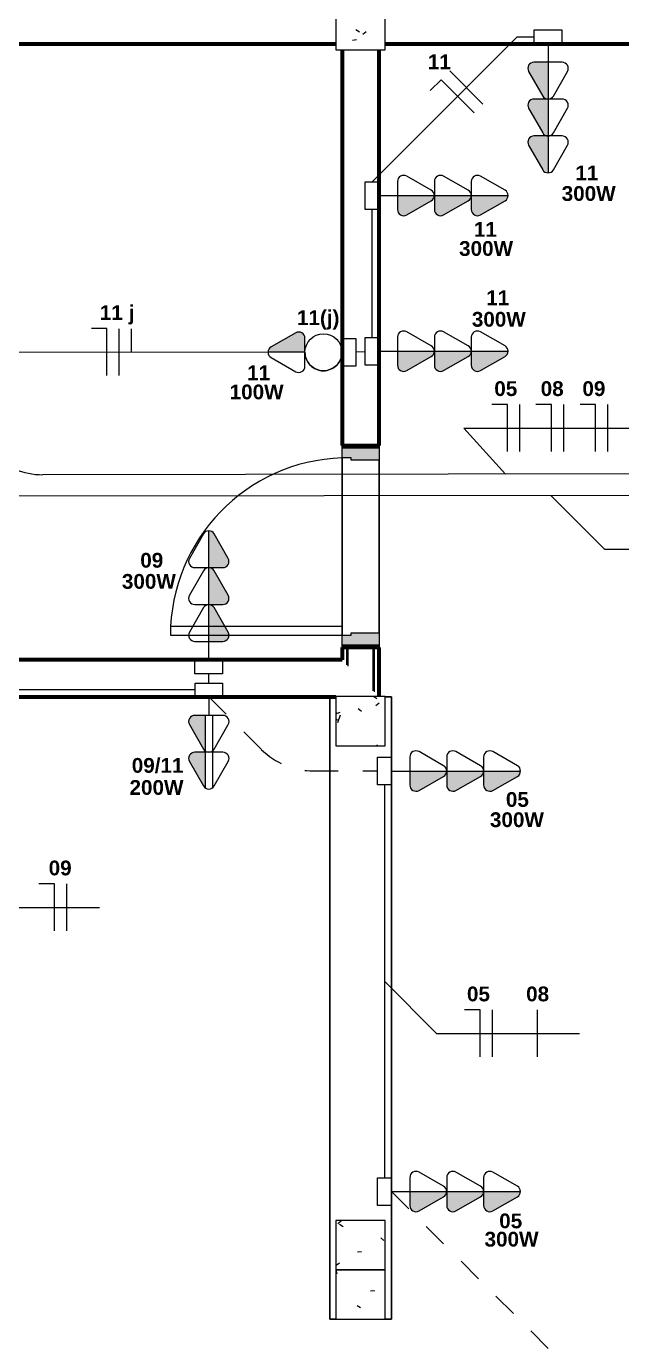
# Model space of a CAD drawing. Extents: x 1450 to 1868, y 82 to 351.
# Drawn here: x 1632.7 to 1635.12, y 228.74 to 234.09 of the extents above; entities that cross this region are included whole.
import ezdxf
from ezdxf.enums import TextEntityAlignment as Align

# ---------------------------------------------------------------- set-up
doc = ezdxf.new("R2010")
doc.units = 0
doc.header["$LTSCALE"] = 0.5
doc.linetypes.add('ELETRODUTO_PISO', pattern=[0.55, 0.4, -0.15])
doc.linetypes.add('ELETRODUTO_TETO', pattern=[1000, 1000, 0])
doc.layers.get('0').update_dxf_attribs({"linetype": 'CONTINUOUS'})
for name, color, linetype, lineweight in [('A-DOOR', 31, 'CONTINUOUS', 25), ('A-DOOR-FRAM', 31, 'CONTINUOUS', 9), ('A-WALL', 113, 'CONTINUOUS', 30), ('S-COLS', 52, 'CONTINUOUS', 9)]:
    doc.layers.add(name, color=color, linetype=linetype, lineweight=lineweight)
for name, color, linetype in [('ELETRODUTO', 7, 'CONTINUOUS'), ('ELETRODUTO-PISO', 3, 'CONTINUOUS'), ('ELETRODUTO_TETO', 2, 'CONTINUOUS'), ('FIACAO', 7, 'CONTINUOUS'), ('INDICACAO_CIRCUITO', 2, 'CONTINUOUS'), ('INDICACAO_INTERRUPTOR_FIA', 2, 'CONTINUOUS'), ('INDICACAO_POTENCIA', 1, 'CONTINUOUS'), ('INTERRUPTORES', 1, 'CONTINUOUS'), ('LINHA_DE_CHAMADA', 7, 'CONTINUOUS'), ('TOMADAS ABNT', 10, 'CONTINUOUS'), ('X_LIGACAO_VIRTUAL_OBJ', 7, 'CONTINUOUS')]:
    doc.layers.add(name, color=color, linetype=linetype)
doc.styles.add('Arial', font='arialbd.ttf', dxfattribs={"height": 100})

# ---------------------------------------------------------------- blocks, each defined once
blk = doc.blocks.new('*U1322', base_point=(608.67, 153.293))
for p, q in [((608.67, 153.483), (608.544, 153.483)), ((608.67, 153.103), (608.67, 153.483))]:
    blk.add_line(p, q)
blk = doc.blocks.new('*U1323', base_point=(576.818, 148.746))
blk.add_line((576.818, 148.556), (576.818, 148.936))
blk = doc.blocks.new('*U1343', base_point=(1465.5112, 153.689))
at = {"xscale": 0.5, "yscale": 0.5, "zscale": 0.5}
for name, p in [('*U1322', (1465.5179, 153.689)), ('*U1323', (1465.5679, 153.689))]:
    blk.add_blockref(name, p, dxfattribs=at)
blk = doc.blocks.new('*U1438', base_point=(1464.8537, 155.0532))
at = {"xscale": 0.5, "yscale": 0.5, "zscale": 0.5}
for name, p in [('*U1322', (1464.8287, 155.0532)), ('*U1323', (1464.8787, 155.0532))]:
    blk.add_blockref(name, p, dxfattribs=at)
blk = doc.blocks.new('*U1435', base_point=(1465.1604, 151.233))
at = {"xscale": 0.5, "yscale": 0.5, "zscale": 0.5}
blk.add_blockref('*U1323', (1465.1604, 151.233), dxfattribs=at)
blk = doc.blocks.new('*U1434', base_point=(1464.9204, 151.233))
at = {"xscale": 0.5, "yscale": 0.5, "zscale": 0.5}
for name, p in [('*U1322', (1464.9271, 151.233)), ('*U1323', (1464.9771, 151.233))]:
    blk.add_blockref(name, p, dxfattribs=at)
blk = doc.blocks.new('*U1380', base_point=(1463.2948, 151.7441))
at = {"xscale": 0.5, "yscale": 0.5, "zscale": 0.5}
for name, p in [('*U1322', (1463.3014, 151.7441)), ('*U1323', (1463.3514, 151.7441))]:
    blk.add_blockref(name, p, dxfattribs=at)
blk = doc.blocks.new('*U1331', base_point=(665.55, 144.199))
blk.add_line((665.55, 144.199), (665.55, 144.389))
blk = doc.blocks.new('*U1365', base_point=(1463.4637, 153.9974))
at = {"xscale": 0.5000000000000001, "yscale": 0.5000000000000001, "zscale": 0.5000000000000001}
for name, p in [('*U1322', (1463.4137, 153.9974)), ('*U1323', (1463.4637, 153.9974)), ('*U1331', (1463.5137, 153.9974))]:
    blk.add_blockref(name, p, dxfattribs=at)
blk = doc.blocks.new('*U1342', base_point=(1465.0312, 153.689))
at = {"xscale": 0.5, "yscale": 0.5, "zscale": 0.5}
for name, p in [('*U1322', (1465.0379, 153.689)), ('*U1323', (1465.0879, 153.689))]:
    blk.add_blockref(name, p, dxfattribs=at)
blk = doc.blocks.new('*U1319', base_point=(1463.8268, 152.6544))
at = {"linetype": 'ByBlock'}
blk.add_lwpolyline([(1463.8268, 152.6544), (1463.8267, 152.6923)], dxfattribs=at)
blk = doc.blocks.new('*U786', base_point=(-33326.39, 35624.96))
at = {"linetype": 'ByBlock'}
blk.add_lwpolyline([(-33326.39, 35624.96), (-33267.6, 35683.75), (-33260.63, 35683.75)], dxfattribs=at)
blk = doc.blocks.new('*U769', base_point=(-33333.02, 35555.91))
at = {"linetype": 'ByBlock'}
blk.add_lwpolyline([(-33333.02, 35555.91), (-33329.2, 35556.01)], dxfattribs=at)
blk = doc.blocks.new('*U768', base_point=(-33509.25, 35555.93))
at = {"linetype": 'ByBlock'}
blk.add_lwpolyline([(-33509.25, 35555.93), (-33368.59, 35555.78)], dxfattribs=at)
blk = doc.blocks.new('*U767', base_point=(-33353.63, 35555.76))
at = {"linetype": 'ByBlock'}
blk.add_arc((-33346.13, 35555.76), 7.5, 359.9999999999515, 0, dxfattribs=at)
blk = doc.blocks.new('*U761', base_point=(-33475.09, 35665.19))
blk.add_lwpolyline([(-33475.09, 35670.8), (-33475.09, 35659.59), (-33480.69, 35659.59), (-33480.69, 35670.8)], close=True)
blk.add_circle((-33467.59, 35665.19), 7.5)
blk = doc.blocks.new('*U762', base_point=(-33475.09, 35665.19))
blk.add_hatch(color=256).paths.add_polyline_path([(-33461.38, 35663.02, 0.269143), (-33460.13, 35665.19), (-33475.09, 35665.19), (-33475.09, 35659.5, 0.575867), (-33471.35, 35657.33)])
for p, q in [((-33461.38, 35667.36), (-33471.35, 35673.06)), ((-33475.09, 35670.89), (-33475.09, 35665.19)), ((-33475.09, 35665.19), (-33475.09, 35659.5)), ((-33475.09, 35665.19), (-33460.13, 35665.19)), ((-33471.35, 35657.33), (-33461.38, 35663.02))]:
    blk.add_line(p, q)
for centre, start, end in [((-33472.59, 35670.89), 60.2551, 180), ((-33462.63, 35665.19), 299.7449, 60.2551), ((-33472.59, 35659.5), 180, 299.7449)]:
    blk.add_arc(centre, 2.5, start, end)
blk = doc.blocks.new('*U763', base_point=(-33353.58, 35808.49))
at = {"linetype": 'ByBlock'}
blk.add_lwpolyline([(-33353.58, 35808.49), (-33353.57, 35808.49)], dxfattribs=at)
blk = doc.blocks.new('*U766', base_point=(-33353.58, 35808.49))
at = {"linetype": 'ByBlock'}
blk.add_arc((-33346.08, 35808.49), 7.5, 180, 360, dxfattribs=at)
blk = doc.blocks.new('*U689', base_point=(-33318.58, 35215.24))
at = {"linetype": 'ByBlock'}
blk.add_lwpolyline([(-33318.58, 35215.24), (-33187.58, 35084.23, -0.198912), (-33178.79, 35063.02), (-33178.79, 34905.94)], format="xyb", dxfattribs=at)
blk = doc.blocks.new('*U688', base_point=(-33321.39, 35380.25))
at = {"linetype": 'ByBlock'}
blk.add_lwpolyline([(-33321.39, 35380.25), (-33321.39, 35220.84)], dxfattribs=at)
blk = doc.blocks.new('*U687', base_point=(-33392.61, 35415.94))
at = {"linetype": 'ByBlock'}
blk.add_lwpolyline([(-33392.61, 35415.94), (-33371.31, 35394.64, 0.198912), (-33350.09, 35385.86), (-33324.19, 35385.86)], format="xyb", dxfattribs=at)
blk = doc.blocks.new('*U496', base_point=(-32174.64, 36928.82))
at = {"linetype": 'ByBlock'}
blk.add_lwpolyline([(-32174.64, 36928.82), (-32174.57, 36980.8)], dxfattribs=at)
blk = doc.blocks.new('*U486', base_point=(-32246.63, 36785.88))
at = {"linetype": 'ByBlock'}
blk.add_lwpolyline([(-32246.63, 36785.88), (-32353.69, 36786.01)], dxfattribs=at)
blk = doc.blocks.new('*U485', base_point=(-31811.79, 36960.69))
at = {"linetype": 'ByBlock'}
blk.add_lwpolyline([(-31811.79, 36960.69), (-31840.2, 36960.69, 0.198912), (-31861.42, 36951.91), (-31940, 36873.32, -0.198924), (-31961.22, 36864.54), (-32534.45, 36864.56)], format="xyb", dxfattribs=at)
blk = doc.blocks.new('*U480', base_point=(-31811.78, 36972.05))
at = {"linetype": 'ByBlock'}
blk.add_lwpolyline([(-31811.78, 36972.05), (-31847.16, 36972.05, 0.198945), (-31868.38, 36963.26), (-31949.55, 36882.07, -0.198945), (-31970.77, 36873.28), (-32308.21, 36873.28, -0.19923), (-32329.44, 36882.09), (-32361.29, 36914.02)], format="xyb", dxfattribs=at)
blk = doc.blocks.new('Cozinha')
at = {"layer": 'A-WALL', "lineweight": 70}
for p, q in [((20, -312.5), (385, -312.5)), ((387.5, -315), (387.5, -475.5)), ((402.5, -475.5), (402.5, -315)), ((405, -312.5), (505.5, -312.5)), ((387.5, -475.5), (402.5, -475.5)), ((387.5, -557.5), (387.5, -562.5)), ((402.5, -557.5), (387.5, -557.5)), ((402.5, -577.4), (402.5, -557.5)), ((387.5, -562.5), (17.5, -562.5)), ((20, -577.5), (385, -577.5))]:
    blk.add_line(p, q, dxfattribs=at)
at = {"layer": 'A-WALL'}
for p, q in [((387.5, -476.5), (387.5, -475.5)), ((402.5, -475.5), (402.5, -476.5)), ((387.5, -552.5), (387.5, -480.5)), ((402.5, -481.5), (402.5, -551.5)), ((387.5, -557.5), (387.5, -556.5)), ((402.5, -556.5), (402.5, -557.5)), ((382.5, -830), (382.5, -577.5)), ((407.5, -577.5), (405, -577.5)), ((407.5, -577.5), (407.5, -830)), ((385, -830), (382.5, -830)), ((407.5, -830), (405, -830))]:
    blk.add_line(p, q, dxfattribs=at)
at = {"layer": 'A-WALL', "lineweight": 9}
for p, q in [((387.6, -562.6), (387.6, -557.5)), ((389.5, -564.5), (389.5, -557.5)), ((390, -565), (390, -557.5)), ((400, -557.5), (400, -575)), ((400.5, -557.5), (400.5, -575.5)), ((402.4, -557.5), (402.4, -577.4)), ((402.5, -575.5), (402.4, -575.5))]:
    blk.add_line(p, q, dxfattribs=at)
blk = doc.blocks.new('*U308', base_point=(-46730.61, 15608.2))
h = blk.add_hatch(color=256)
h.dxf.hatch_style = 1
h.paths.add_polyline_path([(-46723.11, 15606.7), (-46723.11, 15602.51, 0.57586), (-46719.37, 15600.34), (-46709.41, 15606.03, 0.102393), (-46708.65, 15606.7)])
h.paths.add_polyline_path([(-46694.45, 15606.03, 0.102393), (-46693.69, 15606.7), (-46708.15, 15606.7), (-46708.15, 15602.51, 0.575872), (-46704.41, 15600.34)])
for p, q in [((-46723.11, 15613.9), (-46723.11, 15608.2)), ((-46709.41, 15610.37), (-46719.37, 15616.07)), ((-46708.15, 15613.9), (-46708.15, 15608.2)), ((-46694.45, 15610.37), (-46704.41, 15616.07)), ((-46730.61, 15608.2), (-46723.11, 15608.2)), ((-46723.11, 15609.7), (-46708.65, 15609.7)), ((-46723.11, 15608.2), (-46723.11, 15602.51)), ((-46708.15, 15609.7), (-46693.69, 15609.7)), ((-46708.15, 15608.2), (-46708.15, 15602.51)), ((-46723.11, 15606.7), (-46708.65, 15606.7)), ((-46719.37, 15600.34), (-46709.41, 15606.03)), ((-46708.15, 15606.7), (-46693.69, 15606.7)), ((-46704.41, 15600.34), (-46694.45, 15606.03))]:
    blk.add_line(p, q)
blk.add_lwpolyline([(-46730.61, 15613.81), (-46730.61, 15602.6), (-46736.21, 15602.6), (-46736.21, 15613.81)], close=True)
for centre, start, end in [((-46720.61, 15613.9), 60.2551, 180), ((-46705.65, 15613.9), 60.2551, 180), ((-46710.65, 15608.2), 299.7449, 60.2551), ((-46695.69, 15608.2), 299.7449, 60.2551), ((-46720.61, 15602.51), 180, 299.7449), ((-46705.65, 15602.51), 180, 299.7449)]:
    blk.add_arc(centre, 2.5, start, end)
blk = doc.blocks.new('*U248', base_point=(-47079.78, 14853.77))
for points in [[(-47077.6, 14904.89, 0.269143), (-47079.78, 14906.15), (-47079.78, 14891.19), (-47074.08, 14891.19, 0.575867), (-47071.91, 14894.93)], [(-47077.6, 14889.93, 0.269143), (-47079.78, 14891.19), (-47079.78, 14876.23), (-47074.08, 14876.23, 0.575867), (-47071.91, 14879.97)], [(-47077.6, 14874.97, 0.269143), (-47079.78, 14876.23), (-47079.78, 14861.27), (-47074.08, 14861.27, 0.575867), (-47071.91, 14865.01)]]:
    blk.add_hatch(color=256).paths.add_polyline_path(points)
for p, q in [((-47081.95, 14904.89), (-47087.64, 14894.93)), ((-47079.78, 14891.19), (-47079.78, 14906.15)), ((-47071.91, 14894.93), (-47077.6, 14904.89)), ((-47085.47, 14891.19), (-47079.78, 14891.19)), ((-47079.78, 14876.23), (-47079.78, 14891.19)), ((-47079.78, 14891.19), (-47074.08, 14891.19)), ((-47081.95, 14889.93), (-47087.64, 14879.97)), ((-47071.91, 14879.97), (-47077.6, 14889.93)), ((-47081.95, 14874.97), (-47087.64, 14865.01)), ((-47085.47, 14876.23), (-47079.78, 14876.23)), ((-47079.78, 14861.27), (-47079.78, 14876.23)), ((-47079.78, 14876.23), (-47074.08, 14876.23)), ((-47071.91, 14865.01), (-47077.6, 14874.97)), ((-47085.47, 14861.27), (-47079.78, 14861.27)), ((-47079.78, 14853.77), (-47079.78, 14861.27)), ((-47079.78, 14861.27), (-47074.08, 14861.27))]:
    blk.add_line(p, q)
blk.add_lwpolyline([(-47085.38, 14853.77), (-47074.17, 14853.77), (-47074.17, 14848.17), (-47085.38, 14848.17)], close=True)
for centre, start, end in [((-47079.78, 14903.65), 29.7449, 150.2551), ((-47085.47, 14893.69), 150.2551, 270), ((-47079.78, 14888.69), 29.7449, 150.2551), ((-47074.08, 14893.69), 270, 29.7449), ((-47085.47, 14878.73), 150.2551, 270), ((-47079.78, 14873.73), 29.7449, 150.2551), ((-47074.08, 14878.73), 270, 29.7449), ((-47085.47, 14863.77), 150.2551, 270), ((-47074.08, 14863.77), 270, 29.7449)]:
    blk.add_arc(centre, 2.5, start, end)
blk = doc.blocks.new('*U221', base_point=(-46983.5, 15398.14))
for points in [[(-46981.33, 15449.26, 0.269143), (-46983.5, 15450.52), (-46983.5, 15435.56), (-46977.81, 15435.56, 0.575867), (-46975.64, 15439.3)], [(-46981.33, 15434.3, 0.269143), (-46983.5, 15435.56), (-46983.5, 15420.6), (-46977.81, 15420.6, 0.575867), (-46975.64, 15424.34)], [(-46981.33, 15419.34, 0.269143), (-46983.5, 15420.6), (-46983.5, 15405.64), (-46977.81, 15405.64, 0.575867), (-46975.64, 15409.38)]]:
    blk.add_hatch(color=256).paths.add_polyline_path(points)
for p, q in [((-46985.67, 15449.26), (-46991.36, 15439.3)), ((-46983.5, 15435.56), (-46983.5, 15450.52)), ((-46975.64, 15439.3), (-46981.33, 15449.26)), ((-46985.67, 15434.3), (-46991.36, 15424.34)), ((-46989.19, 15435.56), (-46983.5, 15435.56)), ((-46983.5, 15420.6), (-46983.5, 15435.56)), ((-46983.5, 15435.56), (-46977.81, 15435.56)), ((-46975.64, 15424.34), (-46981.33, 15434.3)), ((-46989.19, 15420.6), (-46983.5, 15420.6)), ((-46983.5, 15405.64), (-46983.5, 15420.6)), ((-46983.5, 15420.6), (-46977.81, 15420.6)), ((-46985.67, 15419.34), (-46991.36, 15409.38)), ((-46975.64, 15409.38), (-46981.33, 15419.34)), ((-46989.19, 15405.64), (-46983.5, 15405.64)), ((-46983.5, 15398.14), (-46983.5, 15405.64)), ((-46983.5, 15405.64), (-46977.81, 15405.64))]:
    blk.add_line(p, q)
blk.add_lwpolyline([(-46989.1, 15398.14), (-46977.9, 15398.14), (-46977.9, 15392.54), (-46989.1, 15392.54)], close=True)
for centre, start, end in [((-46983.5, 15448.02), 29.7449, 150.2551), ((-46989.19, 15438.06), 150.2551, 270), ((-46977.81, 15438.06), 270, 29.7449), ((-46983.5, 15433.06), 29.7449, 150.2551), ((-46989.19, 15423.1), 150.2551, 270), ((-46983.5, 15418.1), 29.7449, 150.2551), ((-46977.81, 15423.1), 270, 29.7449), ((-46989.19, 15408.14), 150.2551, 270), ((-46977.81, 15408.14), 270, 29.7449)]:
    blk.add_arc(centre, 2.5, start, end)
blk = doc.blocks.new('*U195', base_point=(-46995.82, 15341.77))
for points in [[(-46993.65, 15392.9, 0.269143), (-46995.82, 15394.16), (-46995.82, 15379.2), (-46990.13, 15379.2, 0.575867), (-46987.96, 15382.94)], [(-46993.65, 15377.94, 0.269143), (-46995.82, 15379.2), (-46995.82, 15364.24), (-46990.13, 15364.24, 0.575867), (-46987.96, 15367.98)], [(-46993.65, 15362.98, 0.269143), (-46995.82, 15364.24), (-46995.82, 15349.27), (-46990.13, 15349.27, 0.575867), (-46987.96, 15353.01)]]:
    blk.add_hatch(color=256).paths.add_polyline_path(points)
for p, q in [((-46995.82, 15379.2), (-46995.82, 15394.16)), ((-46997.99, 15392.9), (-47003.68, 15382.94)), ((-46987.96, 15382.94), (-46993.65, 15392.9)), ((-46997.99, 15377.94), (-47003.68, 15367.98)), ((-47001.51, 15379.2), (-46995.82, 15379.2)), ((-46995.82, 15364.24), (-46995.82, 15379.2)), ((-46995.82, 15379.2), (-46990.13, 15379.2)), ((-46987.96, 15367.98), (-46993.65, 15377.94)), ((-46997.99, 15362.98), (-47003.68, 15353.01)), ((-47001.51, 15364.24), (-46995.82, 15364.24)), ((-46995.82, 15349.27), (-46995.82, 15364.24)), ((-46995.82, 15364.24), (-46990.13, 15364.24)), ((-46987.96, 15353.01), (-46993.65, 15362.98)), ((-47001.51, 15349.27), (-46995.82, 15349.27)), ((-46995.82, 15341.77), (-46995.82, 15349.27)), ((-46995.82, 15349.27), (-46990.13, 15349.27))]:
    blk.add_line(p, q)
blk.add_lwpolyline([(-47001.42, 15341.77), (-46990.22, 15341.77), (-46990.22, 15336.17), (-47001.42, 15336.17)], close=True)
for centre, start, end in [((-46995.82, 15391.66), 29.7449, 150.2551), ((-47001.51, 15381.7), 150.2551, 270), ((-46995.82, 15376.7), 29.7449, 150.2551), ((-46990.13, 15381.7), 270, 29.7449), ((-47001.51, 15366.74), 150.2551, 270), ((-46990.13, 15366.74), 270, 29.7449), ((-46995.82, 15361.74), 29.7449, 150.2551), ((-47001.51, 15351.77), 150.2551, 270), ((-46990.13, 15351.77), 270, 29.7449)]:
    blk.add_arc(centre, 2.5, start, end)
blk = doc.blocks.new('*U194', base_point=(-46935.61, 15479.12))
for points in [[(-46933.44, 15530.24, 0.269143), (-46935.61, 15531.5), (-46935.61, 15516.54), (-46929.92, 15516.54, 0.575867), (-46927.75, 15520.28)], [(-46933.44, 15515.28, 0.269143), (-46935.61, 15516.54), (-46935.61, 15501.58), (-46929.92, 15501.58, 0.575867), (-46927.75, 15505.32)], [(-46933.44, 15500.32, 0.269143), (-46935.61, 15501.58), (-46935.61, 15486.62), (-46929.92, 15486.62, 0.575867), (-46927.75, 15490.36)]]:
    blk.add_hatch(color=256).paths.add_polyline_path(points)
for p, q in [((-46937.78, 15530.24), (-46943.47, 15520.28)), ((-46935.61, 15516.54), (-46935.61, 15531.5)), ((-46927.75, 15520.28), (-46933.44, 15530.24)), ((-46937.78, 15515.28), (-46943.47, 15505.32)), ((-46941.3, 15516.54), (-46935.61, 15516.54)), ((-46935.61, 15501.58), (-46935.61, 15516.54)), ((-46935.61, 15516.54), (-46929.92, 15516.54)), ((-46927.75, 15505.32), (-46933.44, 15515.28)), ((-46941.3, 15501.58), (-46935.61, 15501.58)), ((-46935.61, 15486.62), (-46935.61, 15501.58)), ((-46935.61, 15501.58), (-46929.92, 15501.58)), ((-46937.78, 15500.32), (-46943.47, 15490.36)), ((-46927.75, 15490.36), (-46933.44, 15500.32)), ((-46941.3, 15486.62), (-46935.61, 15486.62)), ((-46935.61, 15479.12), (-46935.61, 15486.62)), ((-46935.61, 15486.62), (-46929.92, 15486.62))]:
    blk.add_line(p, q)
blk.add_lwpolyline([(-46941.21, 15479.12), (-46930.01, 15479.12), (-46930.01, 15473.52), (-46941.21, 15473.52)], close=True)
for centre, start, end in [((-46935.61, 15529), 29.7449, 150.2551), ((-46941.3, 15519.04), 150.2551, 270), ((-46929.92, 15519.04), 270, 29.7449), ((-46935.61, 15514.04), 29.7449, 150.2551), ((-46941.3, 15504.08), 150.2551, 270), ((-46935.61, 15499.08), 29.7449, 150.2551), ((-46929.92, 15504.08), 270, 29.7449), ((-46941.3, 15489.12), 150.2551, 270), ((-46929.92, 15489.12), 270, 29.7449)]:
    blk.add_arc(centre, 2.5, start, end)
blk = doc.blocks.new('*U193', base_point=(-46755.33, 15705.52))
for points in [[(-46753.15, 15756.64, 0.269143), (-46755.33, 15757.9), (-46755.33, 15742.94), (-46749.63, 15742.94, 0.575867), (-46747.46, 15746.68)], [(-46753.15, 15741.68, 0.269143), (-46755.33, 15742.94), (-46755.33, 15727.98), (-46749.63, 15727.98, 0.575867), (-46747.46, 15731.72)], [(-46753.15, 15726.72, 0.269143), (-46755.33, 15727.98), (-46755.33, 15713.02), (-46749.63, 15713.02, 0.575867), (-46747.46, 15716.76)]]:
    blk.add_hatch(color=256).paths.add_polyline_path(points)
for p, q in [((-46755.33, 15742.94), (-46755.33, 15757.9)), ((-46757.5, 15756.64), (-46763.19, 15746.68)), ((-46747.46, 15746.68), (-46753.15, 15756.64)), ((-46757.5, 15741.68), (-46763.19, 15731.72)), ((-46761.02, 15742.94), (-46755.33, 15742.94)), ((-46755.33, 15727.98), (-46755.33, 15742.94)), ((-46755.33, 15742.94), (-46749.63, 15742.94)), ((-46747.46, 15731.72), (-46753.15, 15741.68)), ((-46757.5, 15726.72), (-46763.19, 15716.76)), ((-46761.02, 15727.98), (-46755.33, 15727.98)), ((-46755.33, 15713.02), (-46755.33, 15727.98)), ((-46755.33, 15727.98), (-46749.63, 15727.98)), ((-46747.46, 15716.76), (-46753.15, 15726.72)), ((-46761.02, 15713.02), (-46755.33, 15713.02)), ((-46755.33, 15705.52), (-46755.33, 15713.02)), ((-46755.33, 15713.02), (-46749.63, 15713.02))]:
    blk.add_line(p, q)
blk.add_lwpolyline([(-46760.93, 15705.52), (-46749.72, 15705.52), (-46749.72, 15699.91), (-46760.93, 15699.91)], close=True)
for centre, start, end in [((-46755.33, 15755.4), 29.7449, 150.2551), ((-46761.02, 15745.44), 150.2551, 270), ((-46755.33, 15740.44), 29.7449, 150.2551), ((-46749.63, 15745.44), 270, 29.7449), ((-46761.02, 15730.48), 150.2551, 270), ((-46749.63, 15730.48), 270, 29.7449), ((-46755.33, 15725.48), 29.7449, 150.2551), ((-46761.02, 15715.52), 150.2551, 270), ((-46749.63, 15715.52), 270, 29.7449)]:
    blk.add_arc(centre, 2.5, start, end)
blk = doc.blocks.new('*U192', base_point=(-46729.06, 15711.7))
for points in [[(-46726.89, 15762.83, 0.269143), (-46729.06, 15764.09), (-46729.06, 15749.13), (-46723.37, 15749.13, 0.575867), (-46721.2, 15752.87)], [(-46726.89, 15747.87, 0.269143), (-46729.06, 15749.13), (-46729.06, 15734.17), (-46723.37, 15734.17, 0.575867), (-46721.2, 15737.91)], [(-46726.89, 15732.91, 0.269143), (-46729.06, 15734.17), (-46729.06, 15719.2), (-46723.37, 15719.2, 0.575867), (-46721.2, 15722.94)]]:
    blk.add_hatch(color=256).paths.add_polyline_path(points)
for p, q in [((-46729.06, 15749.13), (-46729.06, 15764.09)), ((-46731.23, 15762.83), (-46736.92, 15752.87)), ((-46721.2, 15752.87), (-46726.89, 15762.83)), ((-46731.23, 15747.87), (-46736.92, 15737.91)), ((-46734.75, 15749.13), (-46729.06, 15749.13)), ((-46729.06, 15734.17), (-46729.06, 15749.13)), ((-46729.06, 15749.13), (-46723.37, 15749.13)), ((-46721.2, 15737.91), (-46726.89, 15747.87)), ((-46731.23, 15732.91), (-46736.92, 15722.94)), ((-46734.75, 15734.17), (-46729.06, 15734.17)), ((-46729.06, 15719.2), (-46729.06, 15734.17)), ((-46729.06, 15734.17), (-46723.37, 15734.17)), ((-46721.2, 15722.94), (-46726.89, 15732.91)), ((-46734.75, 15719.2), (-46729.06, 15719.2)), ((-46729.06, 15711.7), (-46729.06, 15719.2)), ((-46729.06, 15719.2), (-46723.37, 15719.2))]:
    blk.add_line(p, q)
blk.add_lwpolyline([(-46734.66, 15711.7), (-46723.46, 15711.7), (-46723.46, 15706.1), (-46734.66, 15706.1)], close=True)
for centre, start, end in [((-46729.06, 15761.59), 29.7449, 150.2551), ((-46734.75, 15751.63), 150.2551, 270), ((-46723.37, 15751.63), 270, 29.7449), ((-46729.06, 15746.63), 29.7449, 150.2551), ((-46734.75, 15736.67), 150.2551, 270), ((-46723.37, 15736.67), 270, 29.7449), ((-46729.06, 15731.67), 29.7449, 150.2551), ((-46734.75, 15721.7), 150.2551, 270), ((-46723.37, 15721.7), 270, 29.7449)]:
    blk.add_arc(centre, 2.5, start, end)
blk = doc.blocks.new('Pilar Retangular de Concreto - 20X20 cm-V48-Planta Baixa')
at = {"layer": 'S-COLS'}
h = blk.add_hatch(dxfattribs=at)
h.set_pattern_fill('FP_78', color=256, style=0, pattern_type=2)
h.set_pattern_definition([(50, (42216.5, 9194.3), (364.368, -31.8783), [38.1, -419.1]), (355, (42216.5, 9194.3), (-70.486, 382.1133), [30.48, -335.28]), (100.451, (42246.87, 9191.65), (293.885, 350.2334), [32.38, -356.18]), (46.184, (42216.5, 9295.9), (542.1585, -84.086), [57.15, -628.65]), (96.636, (42261.7, 9288.9), (474.805, 494.8554), [48.57, -534.27]), (351.184, (42216.5, 9295.9), (474.81, 494.85), [45.72, -502.92]), (21, (42267.3, 9270.5), (303.2285, -204.5305), [38.1, -419.1]), (326, (42267.3, 9270.5), (123.604, 368.376), [30.48, -335.28]), (71.451, (42292.58, 9253.46), (426.834, 163.8427), [32.38, -356.18]), (37.5, (42216.51, 9194.3), (6.17665, 169.11015), [16.764, -314.452, 16.764, -323.596, -336.55]), (37.5, (42216.51, 9194.3), (6.17665, 169.11015), [-671.576, 16.764, -319.786]), (7.5, (42216.51, 9194.3), (133.6389, 200.3615), [16.764, -177.292, 16.764, -306.832, -128.27]), (7.5, (42216.51, 9194.3), (133.6389, 200.3615), [-517.652, 16.764, -111.506]), (327.5, (42103.23, 9194.3), (271.1818, -11.45836), [16.764, -110.236, 16.764, -379.476, -525.78]), (327.5, (42103.23, 9194.3), (271.1818, -11.45836), [-523.24, 16.764, -509.016]), (317.5, (42052.43, 9194.3), (296.2585, 50.8528), [16.764, -148.336, 16.764, -246.38, -373.38]), (317.5, (42052.43, 9194.3), (296.2585, 50.8528), [-428.244, 16.764, -356.616])])
h.paths.add_polyline_path([(-75, -100), (100, -100), (100, 100), (-100, 100), (-100, -100)], flags=0)
for p, q in [((100, 100), (-100, 100)), ((-100, 100), (-100, -100)), ((100, -100), (100, 100)), ((-100, -100), (100, -100))]:
    blk.add_line(p, q, dxfattribs=at)
blk = doc.blocks.new('Pilar Retangular de Concreto - 20X20 cm-V47-Planta Baixa')
at = {"layer": 'S-COLS'}
h = blk.add_hatch(dxfattribs=at)
h.set_pattern_fill('FP_77', color=256, style=0, pattern_type=2)
h.set_pattern_definition([(50, (42216.5, 11320.3), (364.368, -31.8783), [38.1, -419.1]), (355, (42216.5, 11320.3), (-70.486, 382.1133), [30.48, -335.28]), (100.451, (42246.87, 11317.65), (293.885, 350.2334), [32.38, -356.18]), (46.184, (42216.5, 11421.9), (542.1585, -84.086), [57.15, -628.65]), (96.636, (42261.7, 11414.9), (474.805, 494.8554), [48.57, -534.27]), (351.184, (42216.5, 11421.9), (474.81, 494.85), [45.72, -502.92]), (21, (42267.3, 11396.5), (303.2285, -204.5305), [38.1, -419.1]), (326, (42267.3, 11396.5), (123.604, 368.376), [30.48, -335.28]), (71.451, (42292.58, 11379.46), (426.834, 163.8427), [32.38, -356.18]), (37.5, (42216.51, 11320.3), (6.17665, 169.11015), [16.764, -314.452, 16.764, -323.596, -336.55]), (37.5, (42216.51, 11320.3), (6.17665, 169.11015), [-671.576, 16.764, -319.786]), (7.5, (42216.51, 11320.3), (133.6389, 200.3615), [16.764, -177.292, 16.764, -306.832, -128.27]), (7.5, (42216.51, 11320.3), (133.6389, 200.3615), [-517.652, 16.764, -111.506]), (327.5, (42103.23, 11320.3), (271.1818, -11.45836), [16.764, -110.236, 16.764, -905.256]), (327.5, (42103.23, 11320.3), (271.1818, -11.45836), [-143.764, -379.476, 16.764, -509.016]), (317.5, (42052.43, 11320.3), (296.2585, 50.8528), [16.764, -148.336, 16.764, -246.38, -373.38]), (317.5, (42052.43, 11320.3), (296.2585, 50.8528), [-428.244, 16.764, -356.616])])
h.paths.add_polyline_path([(100, -100), (100, 100), (-100, 100), (-100, -100), (75, -100)], flags=0)
for p, q in [((100, 100), (-100, 100)), ((-100, 100), (-100, -100)), ((100, -100), (100, 100)), ((-100, -100), (100, -100))]:
    blk.add_line(p, q, dxfattribs=at)
blk = doc.blocks.new('Porta Simples de Abrir - 70x210cm - Marco de Madeira-3450794-Planta Baixa')
at = {"layer": 'A-DOOR-FRAM', "lineweight": 25}
h = blk.add_hatch(color=256, dxfattribs=at)
h.paths.add_polyline_path([(-400, 75), (-400, -75), (-360, -75), (-359.9, -38), (-350, -38), (-350, 75), (-399.1, 75)], flags=0)
h.paths.add_polyline_path([(350, 75), (350, -38), (360, -38), (360, -75), (400, -75), (400, 75), (361.7, 75)], flags=0)
at = {"layer": 'A-DOOR'}
for p, q in [((350, 75), (-350, 75)), ((-360, -75), (360, -75)), ((325, -75), (325, -771)), ((360, -75), (325, -75)), ((360, -771), (360, -75)), ((325, -771), (360, -771))]:
    blk.add_line(p, q, dxfattribs=at)
at = {"layer": 'A-DOOR', "lineweight": 9}
blk.add_arc((360, -50.9), 720.1, 181.9214, 270, dxfattribs=at)
at = {"layer": 'A-DOOR-FRAM', "lineweight": 25}
for p, q in [((-400, 75), (-350, 75)), ((-400, -75), (-400, 75)), ((-350, 75), (-350, -38)), ((350, 75), (400, 75)), ((350, -38), (350, 75)), ((400, 75), (400, -75)), ((-350, -38), (-360, -38)), ((-360, -38), (-360, -75)), ((360, -38), (350, -38)), ((360, -75), (360, -38)), ((-360, -75), (-400, -75)), ((400, -75), (360, -75))]:
    blk.add_line(p, q, dxfattribs=at)
blk = doc.blocks.new('Pilar Retangular de Concreto - 20X20 cm-V27-Planta Baixa')
at = {"layer": 'S-COLS'}
h = blk.add_hatch(dxfattribs=at)
h.set_pattern_fill('FP_46', color=256, style=0, pattern_type=2)
h.set_pattern_definition([(50, (42216.5, 6370.3), (364.368, -31.8783), [38.1, -419.1]), (355, (42216.5, 6370.3), (-70.486, 382.1133), [30.48, -335.28]), (100.451, (42246.87, 6367.65), (293.885, 350.2334), [32.38, -356.18]), (46.184, (42216.5, 6471.9), (542.1585, -84.086), [57.15, -628.65]), (96.636, (42261.7, 6464.9), (474.805, 494.8554), [48.57, -534.27]), (351.184, (42216.5, 6471.9), (474.81, 494.85), [45.72, -502.92]), (21, (42267.3, 6446.5), (303.2285, -204.5305), [38.1, -419.1]), (326, (42267.3, 6446.5), (123.604, 368.376), [30.48, -335.28]), (71.451, (42292.58, 6429.46), (426.834, 163.8427), [32.38, -356.18]), (37.5, (42216.51, 6370.3), (6.17665, 169.11015), [16.764, -314.452, 16.764, -323.596, -336.55]), (37.5, (42216.51, 6370.3), (6.17665, 169.11015), [-671.576, 16.764, -319.786]), (7.5, (42216.51, 6370.3), (133.6389, 200.3615), [16.764, -177.292, 16.764, -306.832, -128.27]), (7.5, (42216.51, 6370.3), (133.6389, 200.3615), [-517.652, 16.764, -111.506]), (327.5, (42103.23, 6370.3), (271.1818, -11.45836), [16.764, -110.236, 16.764, -379.476, -525.78]), (327.5, (42103.23, 6370.3), (271.1818, -11.45836), [-523.24, 16.764, -509.016]), (317.5, (42052.43, 6370.3), (296.2585, 50.8528), [16.764, -148.336, 16.764, -246.38, -373.38]), (317.5, (42052.43, 6370.3), (296.2585, 50.8528), [-428.244, 16.764, -356.616])])
h.paths.add_polyline_path([(75, -100), (100, -100), (100, 100), (-100, 100), (-100, -100), (50, -100)], flags=0)
for p, q in [((100, 100), (-100, 100)), ((-100, 100), (-100, -100)), ((100, -100), (100, 100)), ((-100, -100), (100, -100))]:
    blk.add_line(p, q, dxfattribs=at)
blk = doc.blocks.new('Pilar Retangular de Concreto - 20X20 cm-3255376-Planta Baixa')
at = {"layer": 'S-COLS'}
h = blk.add_hatch(dxfattribs=at)
h.set_pattern_fill('FP_42', color=256, style=0, pattern_type=2)
h.set_pattern_definition([(50, (42216.5, 11520.3), (364.368, -31.8783), [38.1, -419.1]), (355, (42216.5, 11520.3), (-70.486, 382.1133), [30.48, -335.28]), (100.451, (42246.87, 11517.65), (293.885, 350.2334), [32.38, -356.18]), (46.184, (42216.5, 11621.9), (542.1585, -84.086), [57.15, -628.65]), (96.636, (42261.7, 11614.9), (474.805, 494.8554), [48.57, -534.27]), (351.184, (42216.5, 11621.9), (474.81, 494.85), [45.72, -502.92]), (21, (42267.3, 11596.5), (303.2285, -204.5305), [38.1, -419.1]), (326, (42267.3, 11596.5), (123.604, 368.376), [30.48, -335.28]), (71.451, (42292.58, 11579.46), (426.834, 163.8427), [32.38, -356.18]), (37.5, (42216.51, 11520.3), (6.17665, 169.11015), [16.764, -314.452, 16.764, -323.596, -336.55]), (37.5, (42216.51, 11520.3), (6.17665, 169.11015), [-671.576, 16.764, -319.786]), (7.5, (42216.51, 11520.3), (133.6389, 200.3615), [16.764, -177.292, 16.764, -306.832, -128.27]), (7.5, (42216.51, 11520.3), (133.6389, 200.3615), [-517.652, 16.764, -111.506]), (327.5, (42103.23, 11520.3), (271.1818, -11.45836), [16.764, -110.236, 16.764, -905.256]), (327.5, (42103.23, 11520.3), (271.1818, -11.45836), [-143.764, -379.476, 16.764, -509.016]), (317.5, (42052.43, 11520.3), (296.2585, 50.8528), [16.764, -148.336, 16.764, -246.38, -373.38]), (317.5, (42052.43, 11520.3), (296.2585, 50.8528), [-428.244, 16.764, -356.616])])
h.paths.add_polyline_path([(-100, -100), (100, -100), (100, 100), (-100, 100), (-100, 80.2)], flags=0)
for p, q in [((100, 100), (-100, 100)), ((-100, 100), (-100, -100)), ((100, -100), (100, 100)), ((-100, -100), (100, -100))]:
    blk.add_line(p, q, dxfattribs=at)

msp = doc.modelspace()

# ---------------------------------------------------------------- linework, layer by layer
msp.add_lwpolyline([(1634.181, 231.0643), (1634.181, 229.3581)])
at = {"layer": 'LINHA_DE_CHAMADA'}
for points in [[(1634.6447, 232.2686), (1634.4752, 232.4558), (1635.7892, 232.4558)], [(1634.8288, 232.1815), (1635.0462, 231.9641), (1635.3862, 231.9641)], [(1632.2587, 230.5109), (1632.2587, 230.5109), (1632.9972, 230.5109)], [(1634.1529, 230.2112), (1634.3643, 229.9998), (1634.9443, 229.9998)]]:
    msp.add_lwpolyline(points, dxfattribs=at)

# ---------------------------------------------------------------- block references
at = {"layer": 'A-DOOR', "xscale": 0.00100000000000115, "yscale": 0.00100000000000115, "zscale": 0.00100000000000115, "rotation": 269.9999999999994}
msp.add_blockref('Porta Simples de Abrir - 70x210cm - Marco de Madeira-3450794-Planta Baixa', (1634.056, 231.9752), dxfattribs=at)
at = {"layer": 'A-WALL', "xscale": 0.01000000108748102, "yscale": 0.01000000108748102, "zscale": 0.01000000108748102}
msp.add_blockref('Cozinha', (1630.106, 237.1402), dxfattribs=at)
at = {"layer": 'ELETRODUTO', "linetype": 'ELETRODUTO_TETO', "xscale": 0.01000000108748102, "yscale": 0.01000000108748102, "zscale": 0.01000000108748102}
for name in ['*U767', '*U766']:
    msp.add_blockref(name, (1633.8305, 232.7633), dxfattribs=at)
at = {"layer": 'ELETRODUTO-PISO', "linetype": 'ELETRODUTO_PISO', "xscale": 0.01000000108748102, "yscale": 0.01000000108748102, "zscale": 0.01000000108748102}
for name, p in [('*U687', (1633.4407, 231.3652)), ('*U689', (1634.181, 229.3581))]:
    msp.add_blockref(name, p, dxfattribs=at)
at = {"layer": 'ELETRODUTO_TETO', "linetype": 'ELETRODUTO_TETO', "xscale": 0.01000000108748102, "yscale": 0.01000000108748102, "zscale": 0.01000000108748102}
for name, p in [('*U786', (1634.1029, 233.4553)), ('*U768', (1632.2744, 232.765)), ('*U769', (1634.0366, 232.7648)), ('*U688', (1634.1529, 231.0082))]:
    msp.add_blockref(name, p, dxfattribs=at)
at = {"layer": 'ELETRODUTO_TETO', "linetype": 'ELETRODUTO_TETO', "xscale": 0.01000000108748102, "yscale": 0.01000000108748102, "zscale": 0.01000000108748102, "rotation": 0.07010083668257441}
for name, p in [('*U496', (1634.1028, 232.8234)), ('*U480', (1637.731, 233.2602)), ('*U485', (1637.731, 233.1466)), ('*U486', (1633.3847, 231.3932))]:
    msp.add_blockref(name, p, dxfattribs=at)
at = {"layer": 'ELETRODUTO_TETO', "linetype": 'ELETRODUTO_TETO'}
msp.add_blockref('*U1319', (1633.4407, 231.4212), dxfattribs=at)
at = {"layer": 'FIACAO'}
for name, p, rotation in [('*U1438', (1634.4676, 233.8199), 45), ('*U1365', (1633.0776, 232.7641), 359.9378139818934)]:
    msp.add_blockref(name, p, dxfattribs=dict(at, rotation=rotation))
for name, p in [('*U1342', (1634.6452, 232.4558)), ('*U1343', (1634.8239, 232.4558)), ('*U1343', (1635.0026, 232.4558)), ('*U1380', (1632.8078, 230.5109)), ('*U1434', (1634.5343, 229.9998)), ('*U1435', (1634.7743, 229.9998))]:
    msp.add_blockref(name, p, dxfattribs=at)
at = {"layer": 'INTERRUPTORES', "xscale": 0.01000000108748102, "yscale": 0.01000000108748102, "zscale": 0.01000000108748102, "rotation": 179.9999999999875}
msp.add_blockref('*U761', (1633.9805, 232.7633), dxfattribs=at)
at = {"layer": 'S-COLS', "xscale": 0.00100000000000115, "yscale": 0.00100000000000115, "zscale": 0.00100000000000115}
for name, p in [('Pilar Retangular de Concreto - 20X20 cm-V27-Planta Baixa', (1634.056, 234.0902)), ('Pilar Retangular de Concreto - 20X20 cm-V48-Planta Baixa', (1634.056, 231.2662)), ('Pilar Retangular de Concreto - 20X20 cm-V47-Planta Baixa', (1634.056, 229.1402)), ('Pilar Retangular de Concreto - 20X20 cm-3255376-Planta Baixa', (1634.056, 228.9402))]:
    msp.add_blockref(name, p, dxfattribs=at)
at = {"layer": 'TOMADAS ABNT', "xscale": 0.01000000108748102, "yscale": 0.01000000108748102, "zscale": 0.01000000108748102}
for name, p, rotation in [('*U192', (1634.8165, 234.0152), 179.9999999999997), ('*U193', (1634.131, 233.3993), 269.9999999999995), ('*U762', (1633.8305, 232.7633), 180), ('*U194', (1634.1309, 232.7674), 269.9999999999995), ('*U308', (1633.4407, 231.3652), 269.9999999999995), ('*U195', (1634.181, 231.0643), 269.9999999999995), ('*U248', (1634.181, 229.3581), 269.9999999999995)]:
    msp.add_blockref(name, p, dxfattribs=dict(at, rotation=rotation))
msp.add_blockref('*U221', (1633.4406, 231.5152), dxfattribs=at)
at = {"layer": 'X_LIGACAO_VIRTUAL_OBJ', "xscale": 0.01000000108748102, "yscale": 0.01000000108748102, "zscale": 0.01000000108748102}
msp.add_blockref('*U763', (1633.8305, 232.7633), dxfattribs=at)

# ---------------------------------------------------------------- texts
at = {"layer": 'INDICACAO_CIRCUITO', "style": 'Arial'}
for s, p in [('11', (1634.3757, 233.9119)), ('11', (1633.0453, 232.8942)), ('05', (1634.6452, 232.5858)), ('08', (1634.8334, 232.5858)), ('09', (1635.0026, 232.5858)), ('09', (1632.8378, 230.6409)), ('05', (1634.5343, 230.1298)), ('08', (1634.7743, 230.1298))]:
    msp.add_text(s, height=0.06, dxfattribs=at).set_placement(p, align=Align.CENTER)
for s, p in [('11', (1634.9274, 233.4611)), ('11', (1634.5159, 233.2319)), ('11', (1634.5658, 232.9543)), ('11(j)', (1633.7983, 232.8737)), ('11', (1633.5961, 232.65)), ('09', (1633.1627, 231.8894)), ('09/11', (1633.1282, 231.0571)), ('05', (1634.6456, 230.9188)), ('05', (1634.6185, 229.2089))]:
    msp.add_text(s, height=0.06, dxfattribs=at).set_placement(p)
at = {"layer": 'INDICACAO_INTERRUPTOR_FIA', "style": 'Arial'}
msp.add_text('j', height=0.06, dxfattribs=at).set_placement((1633.1278, 232.8941), align=Align.CENTER)
at = {"layer": 'INDICACAO_POTENCIA', "style": 'Arial'}
for s, p in [('300W', (1634.8719, 233.3776)), ('300W', (1634.4558, 233.1544)), ('300W', (1634.5075, 232.8672)), ('100W', (1633.5253, 232.5724)), ('300W', (1633.0882, 231.8037)), ('200W', (1633.119, 230.9675)), ('300W', (1634.581, 230.8367)), ('300W', (1634.5591, 229.1347))]:
    msp.add_text(s, height=0.06, dxfattribs=at).set_placement(p)

doc.saveas('drawing.dxf')
